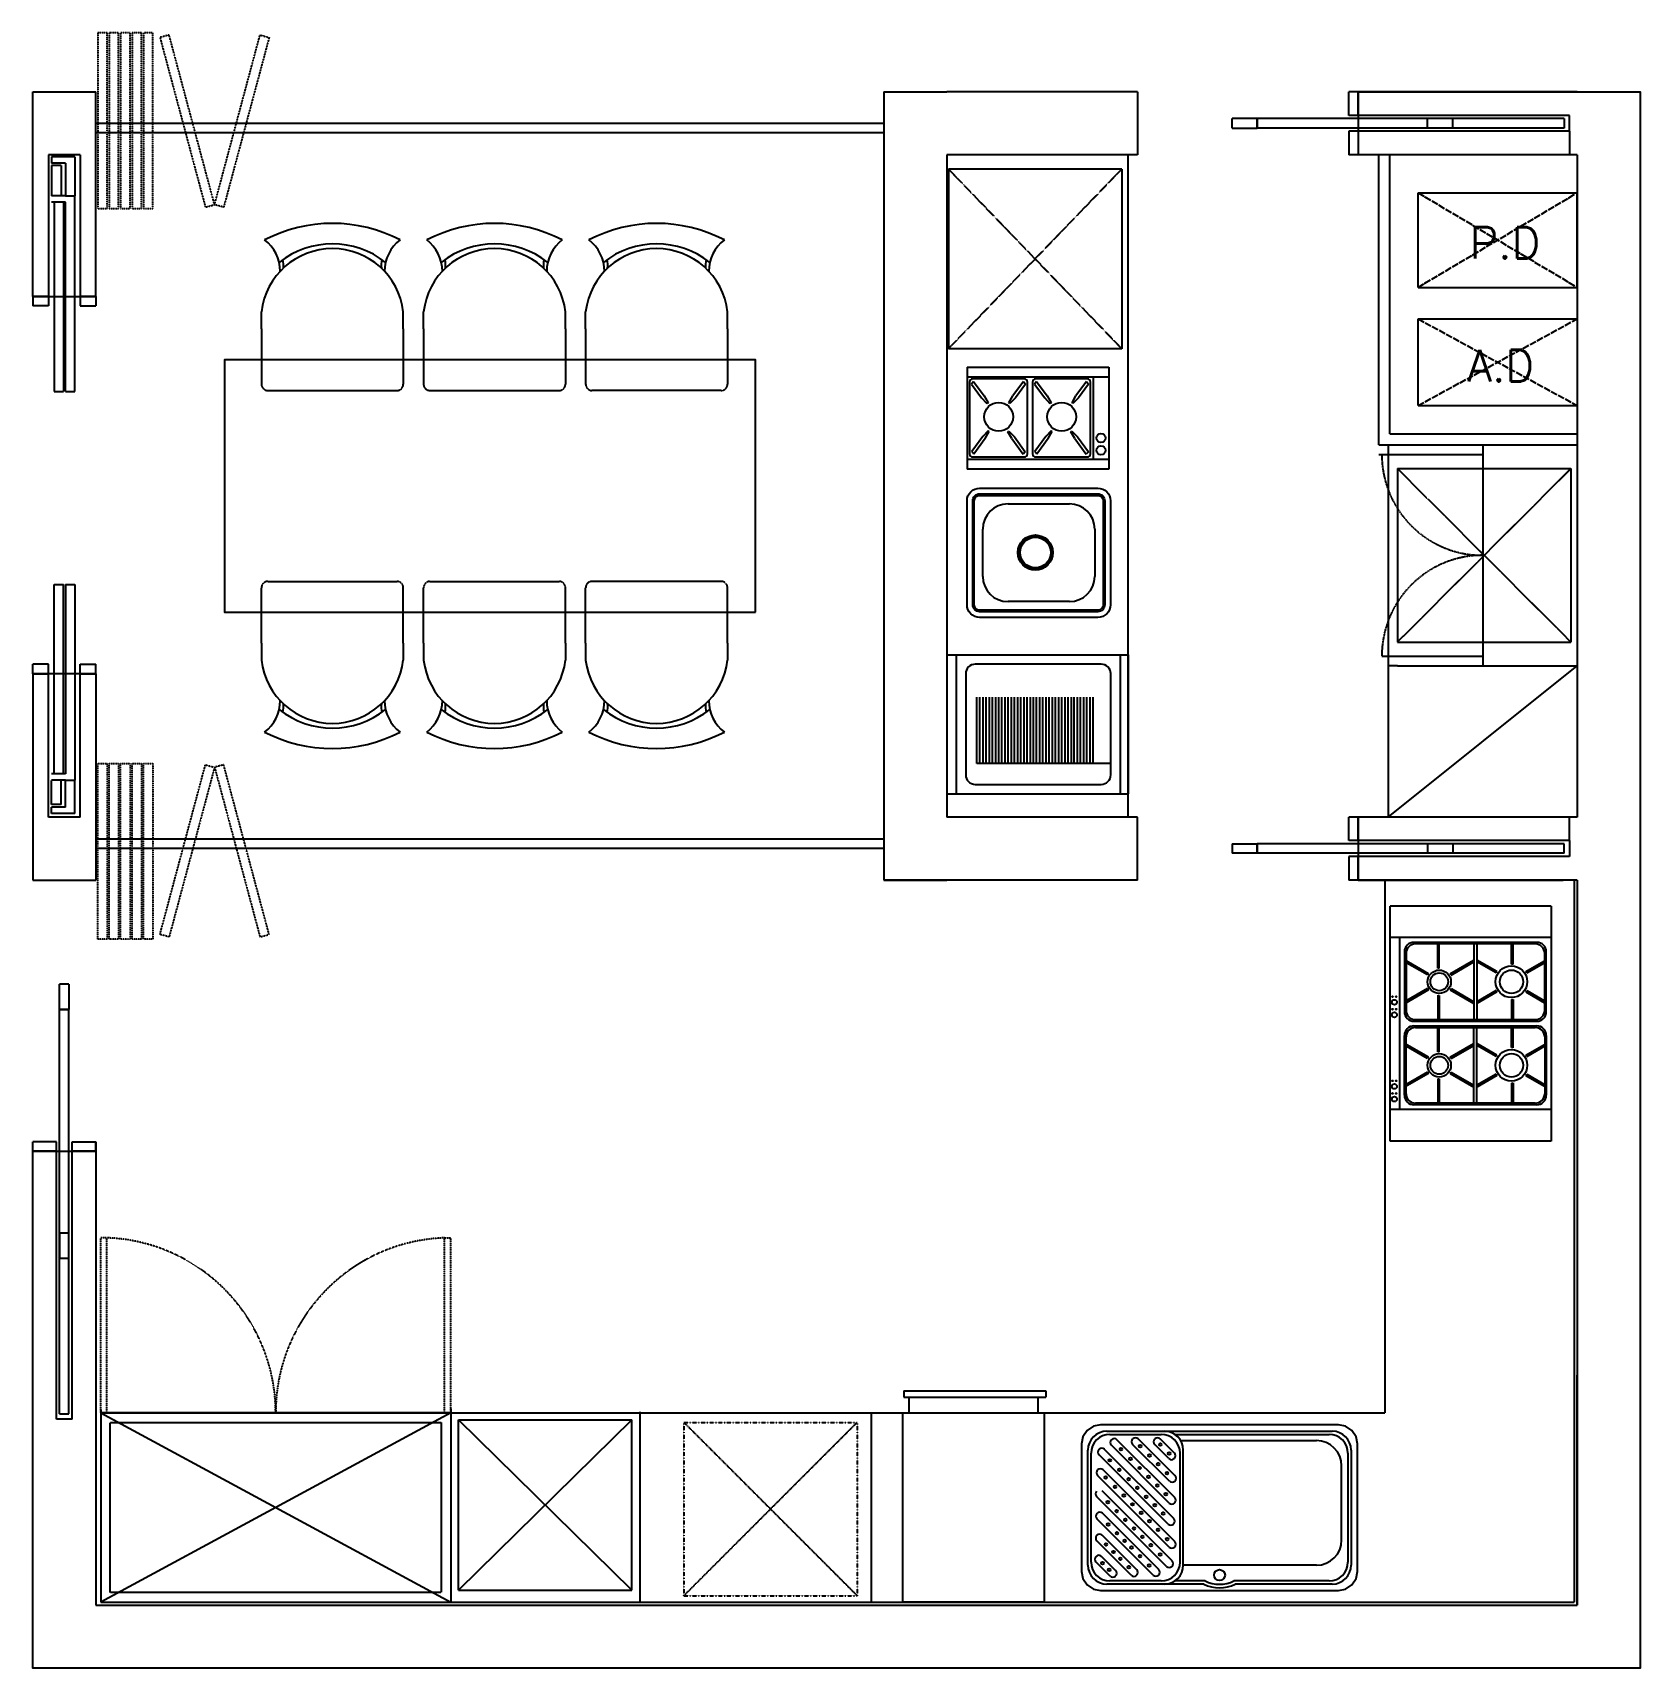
# Model space of a CAD drawing. Header units: millimetres. Extents: x 4315 to 9415, y -36842 to -31654.
import ezdxf
from ezdxf.enums import TextEntityAlignment as Align

# ---------------------------------------------------------------- set-up
doc = ezdxf.new("R2010")
doc.units = ezdxf.units.MM
for name, pattern in [('CENTER', [8.4, 7, -0.7, 0, -0.7]), ('DASHDOT', [1, 0.5, -0.25, 0, -0.25]), ('DASHED', [0.75, 0.5, -0.25]), ('HIDDEN', [2.5, 1.5, -1])]:
    doc.linetypes.add(name, pattern=pattern)
for name, color, linetype in [('CW', 2, 'Continuous'), ('DOOR', 4, 'Continuous'), ('EFIN', 5, 'Continuous'), ('F0', 4, 'Continuous'), ('FIN', 6, 'Continuous'), ('FUR', 4, 'Continuous'), ('TEXT', 6, 'Continuous'), ('wal', 3, 'Continuous')]:
    doc.layers.add(name, color=color, linetype=linetype)
doc.styles.add('HGTXT', font='romans.shx', dxfattribs={"bigfont": 'whgtxt.shx'})

msp = doc.modelspace()

# ---------------------------------------------------------------- linework, layer by layer
at = {"layer": 'CW'}
for p, q in [((4315.1, -32490.6), (4315.1, -31841.6)), ((4315.1, -31841.6), (4515.1, -31841.6)), ((4515.1, -32490.6), (4515.1, -31841.6)), ((7015.1, -31841.6), (7015.1, -34341.6)), ((7015.1, -31841.6), (7215.1, -31841.6)), ((7820.1, -31841.6), (7215.1, -31841.6)), ((7820.1, -31841.6), (7820.1, -32041.6)), ((9215.1, -31841.6), (8520.1, -31841.6)), ((7215.1, -32041.6), (7215.1, -34141.6)), ((7820.1, -32041.6), (7215.1, -32041.6)), ((9215.1, -32041.6), (8520.1, -32041.6)), ((9215.1, -32041.6), (8565.1, -32041.6)), ((9215.1, -32041.6), (9215.1, -34141.6)), ((4315.1, -33687.3), (4315.1, -34341.6)), ((4515.1, -33687.3), (4515.1, -34341.6)), ((7820.1, -34141.6), (7215.1, -34141.6)), ((7820.1, -34341.6), (7820.1, -34141.6)), ((9215.1, -34141.6), (8520.1, -34141.6)), ((4315.1, -34341.6), (4515.1, -34341.6)), ((7820.1, -34341.6), (7015.1, -34341.6)), ((7015.1, -34341.6), (7215.1, -34341.6)), ((9215.1, -34341.6), (8520.1, -34341.6)), ((8520.1, -34341.6), (9170.1, -34341.6)), ((9215.1, -34341.6), (9215.1, -36641.6)), ((9215.1, -36641.6), (9215.1, -35911.6)), ((4515.1, -36641.6), (4815.1, -36641.6)), ((4815.1, -36641.6), (9215.1, -36641.6)), ((4815.1, -36641.6), (9215.1, -36641.6)), ((9215.1, -36841.6), (4815.1, -36841.6))]:
    msp.add_line(p, q, dxfattribs=at)
for points in [[(8520.1, -31841.6), (9415.1, -31841.6), (9415.1, -36841.6), (4315.1, -36841.6), (4315.1, -35201.6)], [(8520.1, -31841.6), (8520.1, -32041.6)], [(4315.1, -32490.6), (4515.1, -32490.6)], [(4515.1, -33687.3), (4315.1, -33687.3)], [(8520.1, -34141.6), (8520.1, -34341.6)], [(4315.1, -35201.6), (4515.1, -35201.6)], [(4515.1, -35201.6), (4515.1, -36641.6)]]:
    msp.add_lwpolyline(points, dxfattribs=at)
at = {"layer": 'DOOR'}
for p, q in [((8520.1, -31841.6), (8490.1, -31841.6)), ((8490.1, -31916.6), (8490.1, -31841.6)), ((8520.1, -31841.6), (8490.1, -31841.6)), ((8520.1, -31916.6), (8490.1, -31916.6)), ((8490.1, -31966.6), (8490.1, -32041.6)), ((8520.1, -31966.6), (8490.1, -31966.6)), ((4365.1, -32041.6), (4365.1, -32490.6)), ((4465.1, -32041.6), (4365.1, -32041.6)), ((4375.1, -32047.7), (4375.1, -32067.7)), ((4449.2, -32047.7), (4375.1, -32047.7)), ((4465.1, -32041.6), (4465.1, -32490.6)), ((8520.1, -32041.6), (8490.1, -32041.6)), ((8520.1, -32041.6), (8490.1, -32041.6)), ((4419.2, -32067.7), (4375.1, -32067.7)), ((4405.1, -32075.6), (4375.1, -32075.6)), ((4419.2, -32171.5), (4375.1, -32171.5)), ((4405.1, -32171.5), (4375.1, -32171.5)), ((4419.2, -32171.5), (4375.1, -32171.5)), ((4419.2, -32191.5), (4375.1, -32191.5)), ((4365.1, -32490.6), (4365.1, -32520.6)), ((4465.1, -32490.6), (4465.1, -32520.6)), ((4365.1, -33687.3), (4365.1, -33657.3)), ((4465.1, -33687.3), (4465.1, -33657.3)), ((4365.1, -34141.6), (4365.1, -33687.3)), ((4465.1, -34141.6), (4465.1, -33687.3)), ((4419.2, -34004.4), (4375.1, -34004.4)), ((4419.2, -34024.4), (4375.1, -34024.4)), ((4405.1, -34024.4), (4375.1, -34024.4)), ((4419.2, -34024.4), (4375.1, -34024.4)), ((4405.1, -34102.3), (4375.1, -34102.3)), ((4419.2, -34110.2), (4375.1, -34110.2)), ((4375.1, -34130.2), (4375.1, -34110.2)), ((4449.2, -34130.2), (4375.1, -34130.2)), ((4465.1, -34141.6), (4365.1, -34141.6)), ((8490.1, -34216.6), (8490.1, -34141.6)), ((8520.1, -34141.6), (8490.1, -34141.6)), ((8520.1, -34141.6), (8490.1, -34141.6)), ((8520.1, -34216.6), (8490.1, -34216.6)), ((8520.1, -34266.6), (8490.1, -34266.6)), ((8490.1, -34266.6), (8490.1, -34341.6)), ((8520.1, -34341.6), (8490.1, -34341.6)), ((8520.1, -34341.6), (8490.1, -34341.6)), ((4430.1, -34671.7), (4400.1, -34671.7)), ((4400.1, -34751.7), (4400.1, -34671.7)), ((4430.1, -34671.7), (4430.1, -34751.7)), ((4430.1, -34751.7), (4400.1, -34751.7)), ((4400.1, -34751.7), (4430.1, -34751.7)), ((4400.1, -35461.6), (4400.1, -34751.7)), ((4430.1, -35461.6), (4430.1, -34751.7)), ((4390.1, -35171.6), (4315.1, -35171.6)), ((4315.1, -35201.6), (4315.1, -35171.6)), ((4390.1, -35201.6), (4390.1, -35171.6)), ((4440.1, -35171.6), (4515.1, -35171.6)), ((4440.1, -35201.6), (4440.1, -35171.6)), ((4515, -35171.6), (4515.1, -35201.6)), ((4515.1, -35201.6), (4515.1, -35171.6)), ((4390.1, -35201.6), (4315.1, -35201.6)), ((4390.1, -35201.6), (4315.1, -35201.6)), ((4390.1, -36051.6), (4390.1, -35201.6)), ((4440.1, -35201.6), (4515.1, -35201.6)), ((4515.1, -35201.6), (4440.1, -35201.6)), ((4440.1, -36051.6), (4440.1, -35201.6)), ((4430.1, -35461.6), (4400.1, -35461.6)), ((4400.1, -35461.6), (4400.1, -35541.6)), ((4430.1, -35541.6), (4430.1, -35461.6)), ((4430.1, -35541.6), (4400.1, -35541.6)), ((9215.1, -36641.6), (9215.1, -35941.6)), ((4440.1, -36051.6), (4390.1, -36051.6))]:
    msp.add_line(p, q, dxfattribs=at)
at = {"layer": 'DOOR', "linetype": 'Continuous'}
for p, q in [((8120.1, -31956.6), (8120.1, -31926.6)), ((8200.1, -31926.6), (8120.1, -31926.6)), ((8120.1, -31956.6), (8120.1, -31926.6)), ((8820.1, -31926.6), (8200.1, -31926.6)), ((8200.1, -31926.6), (8200.1, -31956.6)), ((8200.1, -31956.6), (8200.1, -31926.6)), ((8740.1, -31956.6), (8740.1, -31926.6)), ((8820.1, -31956.6), (8820.1, -31926.6)), ((8120.1, -31956.6), (8200.1, -31956.6)), ((8820.1, -31956.6), (8200.1, -31956.6)), ((4382.8, -32191.5), (4382.8, -32791.5)), ((4412.8, -32191.5), (4412.8, -32791.5)), ((4419.2, -32171.5), (4449.2, -32171.5)), ((4419.2, -32171.5), (4449.2, -32171.5)), ((4419.2, -32791.5), (4419.2, -32191.5)), ((4449.2, -32791.5), (4449.2, -32171.5)), ((4382.8, -32791.5), (4412.8, -32791.5)), ((4419.2, -32791.5), (4449.2, -32791.5)), ((4382.8, -33404.4), (4412.8, -33404.4)), ((4382.8, -34004.4), (4382.8, -33404.4)), ((4412.8, -34004.4), (4412.8, -33404.4)), ((4419.2, -33404.4), (4449.2, -33404.4)), ((4419.2, -33404.4), (4419.2, -34004.4)), ((4449.2, -33404.4), (4449.2, -34024.4)), ((4419.2, -34024.4), (4449.2, -34024.4)), ((4419.2, -34024.4), (4449.2, -34024.4)), ((8120.1, -34226.6), (8120.1, -34256.6)), ((8120.1, -34226.6), (8200.1, -34226.6)), ((8120.1, -34226.6), (8120.1, -34256.6)), ((8820.1, -34226.6), (8200.1, -34226.6)), ((8200.1, -34256.6), (8200.1, -34226.6)), ((8200.1, -34226.6), (8200.1, -34256.6)), ((8740.1, -34226.6), (8740.1, -34256.6)), ((8820.1, -34226.6), (8820.1, -34256.6)), ((8200.1, -34256.6), (8120.1, -34256.6)), ((8820.1, -34256.6), (8200.1, -34256.6))]:
    msp.add_line(p, q, dxfattribs=at)
at = {"layer": 'DOOR', "color": 6, "linetype": 'HIDDEN'}
for p, q in [((9173.1, -31926.6), (8820.1, -31926.6)), ((9173.1, -31956.6), (8820.1, -31956.6)), ((9173.1, -34226.6), (8820.1, -34226.6)), ((9173.1, -34256.6), (8820.1, -34256.6))]:
    msp.add_line(p, q, dxfattribs=at)
at = {"layer": 'DOOR', "color": 6}
for p, q in [((9173.1, -31926.6), (9173.1, -31956.6)), ((9173.1, -34256.6), (9173.1, -34226.6))]:
    msp.add_line(p, q, dxfattribs=at)
at = {"layer": 'DOOR', "linetype": 'HIDDEN'}
for p, q in [((4449.2, -32047.7), (4449.2, -32171.5)), ((4375.1, -32075.6), (4375.1, -32171.5)), ((4405.1, -32075.6), (4405.1, -32171.5)), ((4419.2, -32067.7), (4419.2, -32171.5)), ((4375.1, -34102.3), (4375.1, -34024.4)), ((4405.1, -34102.3), (4405.1, -34024.4)), ((4419.2, -34110.2), (4419.2, -34024.4)), ((4449.2, -34130.2), (4449.2, -34024.4))]:
    msp.add_line(p, q, dxfattribs=at)
at = {"layer": 'DOOR', "color": 3}
for p, q in [((4315.1, -32490.6), (4315.1, -32520.6)), ((4315.1, -32490.6), (4315.1, -32490.6)), ((4365.1, -32490.6), (4315.1, -32490.6)), ((4365.1, -32520.6), (4315.1, -32520.6)), ((4465.1, -32490.6), (4515.1, -32490.6)), ((4465.1, -32520.6), (4515.1, -32520.6)), ((4515.1, -32490.6), (4515.1, -32520.6)), ((4515.1, -32490.6), (4515.1, -32490.6)), ((4365.1, -33657.3), (4315.1, -33657.3)), ((4315.1, -33687.3), (4315.1, -33657.3)), ((4465.1, -33657.3), (4515.1, -33657.3)), ((4515.1, -33687.3), (4515.1, -33657.3)), ((4365.1, -33687.3), (4315.1, -33687.3)), ((4315.1, -33687.3), (4315.1, -33687.3)), ((4465.1, -33687.3), (4515.1, -33687.3)), ((4515.1, -33687.3), (4515.1, -33687.3))]:
    msp.add_line(p, q, dxfattribs=at)
at = {"layer": 'EFIN', "color": 1, "linetype": 'CENTER', "ltscale": 3}
for p, q in [((8710.1, -32161.6), (9215.1, -32461.6)), ((8710.1, -32461.6), (9215.1, -32161.6)), ((8710.1, -32561.6), (9215.1, -32836.6)), ((8710.1, -32836.6), (9215.1, -32561.6))]:
    msp.add_line(p, q, dxfattribs=at)
at = {"layer": 'F0'}
for p, q in [((8520.1, -31841.6), (8520.1, -31916.6)), ((8520.1, -31916.6), (8520.1, -31841.6)), ((8520.1, -31841.6), (8520.1, -31916.6)), ((9190.1, -31916.6), (8520.1, -31916.6)), ((9190.1, -31966.6), (9190.1, -31916.6)), ((9190.1, -31966.6), (8520.1, -31966.6)), ((8520.1, -31966.6), (8520.1, -32041.6)), ((8520.1, -31966.6), (8520.1, -32041.6)), ((8520.1, -31966.6), (8520.1, -32041.6)), ((9190.1, -31966.6), (9190.1, -32041.6)), ((9215.1, -32461.6), (9215.1, -32161.6)), ((4365.1, -32490.6), (4315.1, -32490.6)), ((4315.1, -32490.6), (4365.1, -32490.6)), ((4315.1, -32490.6), (4365.1, -32490.6)), ((4515.1, -32490.6), (4465.1, -32490.6)), ((4465.1, -32490.6), (4515.1, -32490.6)), ((4465.1, -32490.6), (4515.1, -32490.6)), ((8710.1, -32836.6), (8710.1, -32561.6)), ((8615.1, -32961.6), (9215.1, -32961.6)), ((9215.1, -32961.6), (9215.1, -33661.6)), ((8645.1, -33661.6), (9215.1, -33661.6)), ((4315.1, -33687.3), (4365.1, -33687.3)), ((4315.1, -33687.3), (4365.1, -33687.3)), ((4465.1, -33687.3), (4515.1, -33687.3)), ((4465.1, -33687.3), (4515.1, -33687.3)), ((8520.1, -34216.6), (8520.1, -34141.6)), ((8520.1, -34216.6), (8520.1, -34141.6)), ((8520.1, -34216.6), (8520.1, -34141.6)), ((9190.1, -34216.6), (9190.1, -34141.6)), ((9190.1, -34216.6), (8520.1, -34216.6)), ((9190.1, -34216.6), (9190.1, -34266.6)), ((9190.1, -34266.6), (8520.1, -34266.6)), ((8520.1, -34341.6), (8520.1, -34266.6)), ((8520.1, -34266.6), (8520.1, -34341.6)), ((8520.1, -34341.6), (8520.1, -34266.6))]:
    msp.add_line(p, q, dxfattribs=at)
at = {"layer": 'FIN'}
msp.add_lwpolyline([(8615.1, -33661.6), (8615.1, -34141.6), (9215.1, -33661.6)], dxfattribs=at)
at = {"layer": 'FUR', "linetype": 'HIDDEN'}
for p, q in [((7015.1, -31941.6), (4515.1, -31941.6)), ((7015.1, -31971.6), (4515.1, -31971.6)), ((8585.1, -32991.5), (8915.1, -32991.5)), ((8915.1, -32961.6), (8915.1, -33661.6)), ((8595.1, -33631.6), (8915.1, -33631.6)), ((7015.1, -34211.6), (4515.1, -34211.6)), ((7015.1, -34241.6), (4515.1, -34241.6)), ((4400.1, -36034.6), (4400.1, -35201.6)), ((4430.1, -36034.6), (4430.1, -35201.6)), ((5641.2, -36031.6), (5641.2, -36631.6))]:
    msp.add_line(p, q, dxfattribs=at)
at = {"layer": 'FUR'}
for p, q in [((7790.1, -34141.6), (7790.1, -32041.6)), ((8585.1, -32961.6), (8585.1, -32041.6)), ((7015.1, -32426.1), (7015.1, -33226.1)), ((5040.8, -32593.3), (5040.8, -32538.8)), ((5490.8, -32593.3), (5490.8, -32538.8)), ((5555.1, -32593.3), (5555.1, -32538.8)), ((6005.1, -32593.3), (6005.1, -32538.8)), ((6069.3, -32593.3), (6069.3, -32538.8)), ((6519.3, -32593.3), (6519.3, -32538.8)), ((5040.8, -32593.3), (5040.8, -32691.6)), ((5490.8, -32593.3), (5490.8, -32691.6)), ((5555.1, -32593.3), (5555.1, -32691.6)), ((6005.1, -32593.3), (6005.1, -32691.6)), ((6069.3, -32593.3), (6069.3, -32691.6)), ((6519.3, -32593.3), (6519.3, -32691.6)), ((7279.2, -32715.3), (7279.2, -33038.1)), ((7279.2, -32715.3), (7729.2, -32715.3)), ((7729.2, -32715.3), (7729.2, -33038.1)), ((7279.2, -32745.3), (7729.2, -32745.3)), ((7299.4, -32759.8), (7293.3, -32768.4)), ((7293.3, -32768.4), (7325.6, -32812.2)), ((7299.4, -32759.8), (7333.5, -32806)), ((7458.1, -32760.3), (7424.7, -32805.5)), ((7464.2, -32768.8), (7432.6, -32811.6)), ((7458.1, -32760.3), (7464.2, -32768.8)), ((7499.4, -32759.8), (7493.3, -32768.4)), ((7493.3, -32768.4), (7525.6, -32812.2)), ((7499.4, -32759.8), (7533.5, -32806)), ((7658.1, -32760.3), (7624.7, -32805.5)), ((7664.2, -32768.8), (7632.6, -32811.6)), ((7658.1, -32760.3), (7664.2, -32768.8)), ((7679.2, -32745.3), (7679.2, -33008.1)), ((7343, -32830.7), (7325.6, -32812.2)), ((7333.5, -32806), (7345.9, -32827.9)), ((7345.9, -32827.9), (7343, -32830.7)), ((7412.3, -32827.4), (7424.7, -32805.5)), ((7415.3, -32830), (7412.3, -32827.4)), ((7432.6, -32811.6), (7415.3, -32830)), ((7543, -32830.7), (7525.6, -32812.2)), ((7533.5, -32806), (7545.9, -32827.9)), ((7545.9, -32827.9), (7543, -32830.7)), ((7612.3, -32827.4), (7624.7, -32805.5)), ((7615.3, -32830), (7612.3, -32827.4)), ((7632.6, -32811.6), (7615.3, -32830)), ((7328.9, -32935.2), (7294.2, -32982.4)), ((7337.1, -32941), (7300.6, -32990.5)), ((7346.2, -32916.9), (7328.9, -32935.2)), ((7337.1, -32941), (7349.6, -32919)), ((7349.6, -32919), (7346.2, -32916.9)), ((7408.5, -32919.5), (7412, -32917.5)), ((7421, -32941.5), (7408.5, -32919.5)), ((7412, -32917.5), (7429.3, -32935.9)), ((7429.3, -32935.9), (7464.1, -32983.1)), ((7528.9, -32935.2), (7494.2, -32982.4)), ((7537.1, -32941), (7500.6, -32990.5)), ((7546.2, -32916.9), (7528.9, -32935.2)), ((7537.1, -32941), (7549.6, -32919)), ((7549.6, -32919), (7546.2, -32916.9)), ((7608.5, -32919.5), (7612, -32917.5)), ((7621, -32941.5), (7608.5, -32919.5)), ((7612, -32917.5), (7629.3, -32935.9)), ((7629.3, -32935.9), (7664.1, -32983.1)), ((7300.6, -32990.5), (7294.2, -32982.4)), ((7421, -32941.5), (7457.5, -32991)), ((7464.1, -32983.1), (7457.5, -32991)), ((7500.6, -32990.5), (7494.2, -32982.4)), ((7621, -32941.5), (7657.5, -32991)), ((7664.1, -32983.1), (7657.5, -32991)), ((8585.1, -32961.6), (9215.1, -32961.6)), ((8615.1, -32961.6), (8615.1, -33661.6)), ((7729.2, -33008.1), (7279.2, -33008.1)), ((7729.2, -33038.1), (7279.2, -33038.1)), ((7409.2, -33148.5), (7604.2, -33148.5)), ((7329.2, -33378.5), (7329.2, -33228.5)), ((7684.2, -33228.5), (7684.2, -33378.5)), ((7604.2, -33458.5), (7409.2, -33458.5)), ((5040.8, -33589.9), (5040.8, -33491.6)), ((5490.8, -33589.9), (5490.8, -33491.6)), ((5555.1, -33589.9), (5555.1, -33491.6)), ((6005.1, -33589.9), (6005.1, -33491.6)), ((6069.3, -33589.9), (6069.3, -33491.6)), ((6519.3, -33589.9), (6519.3, -33491.6)), ((5040.8, -33589.9), (5040.8, -33644.4)), ((5490.8, -33589.9), (5490.8, -33644.4)), ((5555.1, -33589.9), (5555.1, -33644.4)), ((6005.1, -33589.9), (6005.1, -33644.4)), ((6069.3, -33589.9), (6069.3, -33644.4)), ((6519.3, -33589.9), (6519.3, -33644.4)), ((7215.1, -33626.9), (7790.1, -33626.9)), ((7245.1, -33626.9), (7245.1, -34068)), ((7765.1, -33626.9), (7765.1, -34068)), ((7790.1, -33626.9), (7790.1, -34068)), ((8645.1, -33661.6), (8615.1, -33661.6)), ((7310.1, -33971.8), (7310.1, -33761.5)), ((7320.1, -33971.8), (7320.1, -33761.5)), ((7330.1, -33971.8), (7330.1, -33761.5)), ((7340.1, -33971.8), (7340.1, -33761.5)), ((7350.1, -33971.8), (7350.1, -33761.5)), ((7360.1, -33971.8), (7360.1, -33761.5)), ((7370.1, -33971.8), (7370.1, -33761.5)), ((7380.1, -33971.8), (7380.1, -33761.5)), ((7390.1, -33971.8), (7390.1, -33761.5)), ((7400.1, -33971.8), (7400.1, -33761.5)), ((7410.1, -33971.8), (7410.1, -33761.5)), ((7420.1, -33971.8), (7420.1, -33761.5)), ((7430.1, -33971.8), (7430.1, -33761.5)), ((7440.1, -33971.8), (7440.1, -33761.5)), ((7450.1, -33971.8), (7450.1, -33761.5)), ((7460.1, -33971.8), (7460.1, -33761.5)), ((7470.1, -33971.8), (7470.1, -33761.5)), ((7480.1, -33971.8), (7480.1, -33761.5)), ((7490.1, -33971.8), (7490.1, -33761.5)), ((7500.1, -33971.8), (7500.1, -33761.5)), ((7510.1, -33971.8), (7510.1, -33761.5)), ((7520.1, -33971.8), (7520.1, -33761.5)), ((7530.1, -33971.8), (7530.1, -33761.5)), ((7540.1, -33971.8), (7540.1, -33761.5)), ((7550.1, -33971.8), (7550.1, -33761.5)), ((7560.1, -33971.8), (7560.1, -33761.5)), ((7570.1, -33971.8), (7570.1, -33761.5)), ((7580.1, -33971.8), (7580.1, -33761.5)), ((7590.1, -33971.8), (7590.1, -33761.5)), ((7600.1, -33971.8), (7600.1, -33761.5)), ((7610.1, -33971.8), (7610.1, -33761.5)), ((7619.6, -33971.8), (7619.6, -33761.5)), ((7629.6, -33971.8), (7629.6, -33761.5)), ((7639.6, -33971.8), (7639.6, -33761.5)), ((7649.6, -33971.8), (7649.6, -33761.5)), ((7659.6, -33971.8), (7659.6, -33761.5)), ((7669.6, -33971.8), (7669.6, -33761.5)), ((7679.6, -33971.8), (7679.6, -33761.5)), ((7735.1, -33971.8), (7310.1, -33971.8)), ((7215.1, -34068), (7790.1, -34068)), ((8605.1, -34341.6), (8605.1, -36031.6)), ((9205.1, -34341.6), (9205.1, -36631.6)), ((4440.1, -36051.6), (4440.1, -35201.6)), ((4400.1, -36034.6), (4430.1, -36034.6)), ((4530.7, -36021.6), (4530.7, -36631.6)), ((4530.7, -36021.6), (4530.7, -36631.6)), ((5641.1, -36031.6), (4530.7, -36631.6)), ((4530.7, -36031.6), (5641.2, -36631.6)), ((4530.7, -36031.6), (5085.9, -36031.6)), ((5085.9, -36031.6), (4530.7, -36031.6)), ((5086, -36031.6), (4530.7, -36031.6)), ((4530.7, -36031.6), (4530.7, -36631.6)), ((5641.1, -36031.6), (5085.9, -36031.6)), ((5085.9, -36031.6), (5641.1, -36031.6)), ((5641.2, -36031.6), (5086, -36031.6)), ((5641.1, -36031.6), (5641.2, -36631.5)), ((5641.1, -36031.6), (5641.2, -36631.6)), ((5641.1, -36031.6), (5641.2, -36631.6)), ((5641.1, -36031.6), (5641.2, -36631.6)), ((5641.1, -36031.6), (5641.2, -36631.6)), ((5641.1, -36031.6), (5641.2, -36631.6)), ((5641.1, -36031.6), (5641.2, -36631.6)), ((5641.1, -36031.6), (5641.2, -36631.6)), ((5641.1, -36031.6), (5641.2, -36631.6)), ((5641.1, -36031.6), (5641.2, -36631.6)), ((5641.1, -36031.6), (5641.2, -36631.6)), ((5641.1, -36031.6), (5641.2, -36631.6)), ((5641.2, -36018.5), (5641.2, -36628.5)), ((5641.2, -36031.6), (6241.2, -36031.6)), ((6216.2, -36593.6), (5666.2, -36053.6)), ((6216.2, -36053.6), (5666.2, -36593.6)), ((6241.2, -36028.6), (6241.2, -36628.6)), ((6975.8, -36631.6), (6975.8, -36031.6)), ((8516.3, -36112.2), (8516.3, -36112.2)), ((8467.7, -36434.6), (8467.7, -36199.6)), ((7730.4, -36267), (7730.4, -36267)), ((4530.7, -36631.6), (9205.1, -36631.6))]:
    msp.add_line(p, q, dxfattribs=at)
at = {"layer": 'FUR', "linetype": 'DASHED'}
for p, q in [((7770.1, -32086.4), (7220.1, -32086.4)), ((7770.1, -32086.4), (7220.1, -32656.4)), ((7220.1, -32086.4), (7770.1, -32656.4)), ((7220.1, -32086.5), (7220.1, -32656.5)), ((7770.1, -32086.5), (7770.1, -32656.5)), ((7770.1, -32656.4), (7220.1, -32656.4)), ((5040.8, -32691.6), (5040.8, -32768.8)), ((5490.8, -32691.6), (5490.8, -32768.8)), ((5555.1, -32691.6), (5555.1, -32768.8)), ((6005.1, -32691.6), (6005.1, -32768.8)), ((6069.3, -32691.6), (6069.3, -32768.8)), ((6519.3, -32691.6), (6519.3, -32768.8)), ((5060.8, -32788.8), (5470.8, -32788.8)), ((5575.1, -32788.8), (5985.1, -32788.8)), ((6499.3, -32788.8), (6089.3, -32788.8)), ((8645.1, -33036.6), (9195.1, -33586.6)), ((9195.1, -33036.6), (8645.1, -33586.6)), ((8645.1, -33036.6), (8645.1, -33586.6)), ((8645.1, -33036.6), (9195.1, -33036.6)), ((9195.1, -33036.6), (9195.1, -33586.6)), ((5060.8, -33394.4), (5470.8, -33394.4)), ((5575.1, -33394.4), (5985.1, -33394.4)), ((6499.3, -33394.4), (6089.3, -33394.4)), ((5040.8, -33491.6), (5040.8, -33414.4)), ((5490.8, -33491.6), (5490.8, -33414.4)), ((5555.1, -33491.6), (5555.1, -33414.4)), ((6005.1, -33491.6), (6005.1, -33414.4)), ((6069.3, -33491.6), (6069.3, -33414.4)), ((6519.3, -33491.6), (6519.3, -33414.4)), ((8645.1, -33586.6), (9195.1, -33586.6)), ((5666.2, -36053.6), (6216.2, -36053.6)), ((5666.2, -36593.6), (5666.2, -36053.6)), ((6216.2, -36593.6), (6216.2, -36053.6)), ((7074.1, -36031.6), (7074.1, -36631.6)), ((7524.1, -36031.6), (7524.1, -36631.6)), ((5666.2, -36593.6), (6216.2, -36593.6)), ((7524.1, -36631.6), (7074.1, -36631.6))]:
    msp.add_line(p, q, dxfattribs=at)
at = {"layer": 'FUR', "color": 5, "linetype": 'Continuous'}
for p, q in [((8621.9, -35169.2), (8621.9, -34424.2)), ((9131.9, -34424.2), (8621.9, -34424.2)), ((9131.9, -34424.2), (9131.9, -35169.2)), ((9131.9, -34524.2), (8621.9, -34524.2)), ((8651.9, -35069.2), (8651.9, -34524.2)), ((9086.9, -34539.2), (8696.9, -34539.2)), ((9081.9, -34544.2), (8701.9, -34544.2)), ((8772.4, -34621.4), (8772.4, -34539.2)), ((8777.4, -34621.1), (8777.4, -34539.2)), ((8886.9, -34544.2), (8886.9, -34784.2)), ((8896.9, -34544.2), (8896.9, -34784.2)), ((9006.4, -34608.1), (9006.4, -34539.2)), ((9011.4, -34608.3), (9011.4, -34539.2)), ((8666.9, -34569.2), (8666.9, -34759.2)), ((8742.8, -34638.5), (8666.9, -34594.6)), ((8740.1, -34642.6), (8666.9, -34600.4)), ((8671.9, -34574.2), (8671.9, -34754.2)), ((8811.9, -34638.5), (8886.9, -34595.2)), ((8814.7, -34642.7), (8886.9, -34601)), ((8960.5, -34631.9), (8896.9, -34595.2)), ((8957.8, -34636.1), (8896.9, -34601)), ((9052.3, -34631.9), (9116.9, -34594.6)), ((9055, -34636.1), (9116.9, -34600.4)), ((9111.9, -34754.2), (9111.9, -34574.2)), ((9116.9, -34759.2), (9116.9, -34569.2)), ((8740.1, -34685.7), (8666.9, -34728)), ((8742.8, -34689.9), (8666.9, -34733.8)), ((8811.9, -34689.9), (8886.9, -34733.2)), ((8814.7, -34685.7), (8886.9, -34727.4)), ((8957.8, -34692.3), (8896.9, -34727.4)), ((8960.5, -34696.5), (8896.9, -34733.2)), ((9052.3, -34696.5), (9116.9, -34733.8)), ((9055, -34692.3), (9116.9, -34728)), ((8772.4, -34707), (8772.4, -34789.2)), ((8777.4, -34707.3), (8777.4, -34789.2)), ((9006.4, -34720.3), (9006.4, -34789.2)), ((9011.4, -34720.1), (9011.4, -34789.2)), ((8696.9, -34789.2), (9086.9, -34789.2)), ((8696.9, -34804.2), (9086.9, -34804.2)), ((8701.9, -34784.2), (9081.9, -34784.2)), ((8772.4, -34886.4), (8772.4, -34804.2)), ((8777.4, -34886.1), (8777.4, -34804.2)), ((9006.4, -34873.1), (9006.4, -34804.2)), ((9011.4, -34873.3), (9011.4, -34804.2)), ((8666.9, -35024.2), (8666.9, -34834.2)), ((8742.8, -34903.5), (8666.9, -34859.6)), ((8671.9, -35019.2), (8671.9, -34839.2)), ((8701.9, -34809.2), (9081.9, -34809.2)), ((8811.9, -34903.5), (8886.9, -34860.2)), ((8886.9, -35049.2), (8886.9, -34809.2)), ((8896.9, -35049.2), (8896.9, -34809.2)), ((8960.5, -34896.9), (8896.9, -34860.2)), ((9052.3, -34896.9), (9116.9, -34859.6)), ((9111.9, -34839.2), (9111.9, -35019.2)), ((9116.9, -34834.2), (9116.9, -35024.2)), ((8740.1, -34907.6), (8666.9, -34865.4)), ((8814.7, -34907.7), (8886.9, -34866)), ((8957.8, -34901.1), (8896.9, -34866)), ((9055, -34901.1), (9116.9, -34865.4)), ((8740.1, -34950.7), (8666.9, -34993)), ((8742.8, -34954.9), (8666.9, -34998.8)), ((8811.9, -34954.9), (8886.9, -34998.2)), ((8814.7, -34950.7), (8886.9, -34992.4)), ((8957.8, -34957.3), (8896.9, -34992.4)), ((8960.5, -34961.5), (8896.9, -34998.2)), ((9052.3, -34961.5), (9116.9, -34998.8)), ((9055, -34957.3), (9116.9, -34993)), ((8772.4, -34972), (8772.4, -35054.2)), ((8777.4, -34972.3), (8777.4, -35054.2)), ((9006.4, -34985.3), (9006.4, -35054.2)), ((9011.4, -34985.1), (9011.4, -35054.2)), ((9086.9, -35054.2), (8696.9, -35054.2)), ((9081.9, -35049.2), (8701.9, -35049.2)), ((9131.9, -35069.2), (8621.9, -35069.2)), ((9131.9, -35169.2), (8621.9, -35169.2))]:
    msp.add_line(p, q, dxfattribs=at)
at = {"layer": 'FUR', "linetype": 'HIDDEN', "ltscale": 0.5}
for p, q in [((4530.7, -36031.6), (4530.7, -35476.4)), ((4550.7, -36031.6), (4550.7, -35476.7)), ((5621.1, -36031.6), (5621.1, -35476.7)), ((5641.1, -36031.6), (5641.1, -35476.4))]:
    msp.add_line(p, q, dxfattribs=at)
at = {"layer": 'FUR', "linetype": 'Continuous'}
for p, q in [((7079.1, -35961.6), (7529.1, -35961.6)), ((7079.1, -35961.6), (7079.1, -35981.6)), ((7079.1, -35981.6), (7529.1, -35981.6)), ((7094.1, -35981.6), (7094.1, -36031.6)), ((7504.1, -35981.6), (7504.1, -36031.6)), ((7529.1, -35961.6), (7529.1, -35981.6)), ((7529.1, -35961.6), (7529.1, -35981.6)), ((7722.7, -36089.6), (8437.7, -36089.6)), ((7732.7, -36099.6), (7895.1, -36099.6)), ((7938.3, -36099.6), (8427.7, -36099.6)), ((7662.7, -36514.6), (7662.7, -36149.6)), ((7697.9, -36147.7), (7698.4, -36147.2)), ((7934.8, -36366.6), (7715.4, -36147.2)), ((7737.3, -36117.1), (7737.8, -36116.6)), ((7920.7, -36317.5), (7737.3, -36134.1)), ((7938.2, -36300.1), (7754.8, -36116.6)), ((7804.5, -36114.5), (7805, -36114)), ((7921.2, -36248.1), (7804.5, -36131.5)), ((7938.7, -36230.6), (7822, -36114)), ((7874.7, -36114.8), (7875.2, -36114.3)), ((7919.4, -36176.5), (7874.7, -36131.8)), ((7936.9, -36159), (7892.2, -36114.3)), ((7957.1, -36119.6), (8387.7, -36119.6)), ((7965.1, -36514.6), (7965.1, -36149.6)), ((8497.7, -36149.6), (8497.7, -36514.6)), ((7672.7, -36504.6), (7672.7, -36159.6)), ((7917.4, -36384), (7697.9, -36164.6)), ((7936.4, -36176.5), (7936.9, -36176)), ((7955.1, -36504.6), (7955.1, -36159.6)), ((8487.7, -36159.6), (8487.7, -36504.6)), ((7920.6, -36457.1), (7693.1, -36229.7)), ((7938.1, -36439.7), (7710.6, -36212.2)), ((7938.2, -36248.1), (7938.7, -36247.6)), ((7912.1, -36518.5), (7690.2, -36296.6)), ((7929.5, -36501), (7707.6, -36279.1)), ((7691.2, -36350.6), (7691.7, -36350.1)), ((7887.2, -36528.6), (7708.7, -36350.1)), ((7937.7, -36317.5), (7938.2, -36317)), ((7869.8, -36546.1), (7691.2, -36367.5)), ((7934.3, -36384), (7934.8, -36383.5)), ((7690.8, -36420), (7691.3, -36419.5)), ((7800.3, -36546.5), (7690.8, -36437)), ((7817.8, -36529), (7708.3, -36419.5)), ((7937.6, -36457.1), (7938.1, -36456.7)), ((7688.2, -36487.3), (7688.7, -36486.8)), ((7733.1, -36549.1), (7688.2, -36504.2)), ((7750.5, -36531.7), (7705.6, -36486.8)), ((7929, -36518.5), (7929.5, -36518)), ((8387.7, -36514.6), (7965.1, -36514.6)), ((7895.1, -36564.6), (7732.7, -36564.6)), ((7750, -36549.1), (7750.5, -36548.6)), ((7817.3, -36546.5), (7817.8, -36546)), ((7886.7, -36546.1), (7887.2, -36545.6)), ((8034.7, -36564.6), (7938.3, -36564.6)), ((8427.7, -36564.6), (8125.7, -36564.6)), ((8030.2, -36574.6), (7722.7, -36574.6)), ((8437.7, -36574.6), (8130.2, -36574.6))]:
    msp.add_line(p, q, dxfattribs=at)
at = {"layer": 'FUR', "linetype": 'DASHDOT'}
for p, q in [((6380.8, -36061.6), (6930.8, -36061.6)), ((6930.8, -36611.6), (6380.8, -36061.6)), ((6380.8, -36611.6), (6930.8, -36061.6)), ((6380.8, -36061.6), (6380.8, -36611.6)), ((6930.8, -36061.6), (6930.8, -36611.6)), ((6380.8, -36611.6), (6930.8, -36611.6))]:
    msp.add_line(p, q, dxfattribs=at)
at = {"layer": 'FUR', "linetype": 'HIDDEN', "ltscale": 0.5}
for points in [[(4551.3, -31654.3), (4521.3, -31654.3), (4521.3, -32211.5), (4551.3, -32211.5)], [(4587.6, -31654.2), (4557.6, -31654.2), (4557.6, -32211.3), (4587.6, -32211.3)], [(4624, -31654), (4594, -31654), (4594, -32211.1), (4624, -32211.1)], [(4660.3, -31654.3), (4630.3, -31654.3), (4630.3, -32211.5), (4660.3, -32211.5)], [(4696.6, -31654.2), (4666.6, -31654.2), (4666.6, -32211.3), (4696.6, -32211.3)], [(4747.8, -31661.3), (4718.8, -31669.1), (4863, -32207.3), (4892, -32199.5)], [(5036.2, -31661.3), (5065.1, -31669.1), (4920.9, -32207.3), (4892, -32199.5)], [(4551.3, -34528.9), (4521.3, -34528.9), (4521.3, -33971.8), (4551.3, -33971.8)], [(4587.6, -34529.1), (4557.6, -34529.1), (4557.6, -33971.9), (4587.6, -33971.9)], [(4624, -34529.2), (4594, -34529.2), (4594, -33972.1), (4624, -33972.1)], [(4660.3, -34528.9), (4630.3, -34528.9), (4630.3, -33971.8), (4660.3, -33971.8)], [(4696.6, -34529.1), (4666.6, -34529.1), (4666.6, -33971.9), (4696.6, -33971.9)], [(4747.8, -34521.9), (4718.8, -34514.1), (4863, -33976), (4892, -33983.7)], [(5036.2, -34521.9), (5065.1, -34514.1), (4920.9, -33976), (4892, -33983.7)]]:
    msp.add_lwpolyline(points, close=True, dxfattribs=at)
at = {"layer": 'FUR'}
msp.add_lwpolyline([(6608.5, -33491.6), (6608.5, -32691.6), (4923, -32691.6), (4923, -33491.6)], close=True, dxfattribs=at)
for points in [[(7460.9, -32752.3), (7296.9, -32752.3, 0.414214), (7286.9, -32762.3), (7286.9, -32989.6, 0.414214), (7296.9, -32999.6), (7460.9, -32999.6, 0.414214), (7470.9, -32989.6), (7470.9, -32762.3, 0.414214)], [(7460.9, -32752.3), (7296.9, -32752.3, 0.414214), (7286.9, -32762.3), (7286.9, -32989.6, 0.414214), (7296.9, -32999.6), (7460.9, -32999.6, 0.414214), (7470.9, -32989.6), (7470.9, -32762.3, 0.414214)], [(7660.9, -32752.3), (7496.9, -32752.3, 0.414214), (7486.9, -32762.3), (7486.9, -32989.6, 0.414214), (7496.9, -32999.6), (7660.9, -32999.6, 0.414214), (7670.9, -32989.6), (7670.9, -32762.3, 0.414214)], [(7734.2, -33468.5, -0.414214), (7694.2, -33508.5), (7319.2, -33508.5, -0.414214), (7279.2, -33468.5), (7279.2, -33138.5, -0.414214), (7319.2, -33098.5), (7694.2, -33098.5, -0.414214), (7734.2, -33138.5)], [(7716.2, -33468.5, -0.414214), (7694.2, -33490.5), (7319.2, -33490.5, -0.414214), (7297.2, -33468.5), (7297.2, -33138.5, -0.414214), (7319.2, -33116.5), (7694.2, -33116.5, -0.414214), (7716.2, -33138.5)], [(7711.2, -33468.5, -0.414214), (7694.2, -33485.5), (7319.2, -33485.5, -0.414214), (7302.2, -33468.5), (7302.2, -33138.5, -0.414214), (7319.2, -33121.5), (7694.2, -33121.5, -0.414214), (7711.2, -33138.5)], [(7305.1, -33656.9, 0.414214), (7275.1, -33686.9), (7275.1, -34008, 0.414214), (7305.1, -34038), (7705.1, -34038, 0.414214), (7735.1, -34008), (7735.1, -33686.9, 0.414214), (7705.1, -33656.9)]]:
    msp.add_lwpolyline(points, format="xyb", close=True, dxfattribs=at)
at = {"layer": 'FUR', "linetype": 'HIDDEN', "ltscale": 0.5}
for points in [[(4550.7, -35476.4), (4530.7, -35476.4)], [(5621.1, -35476.4), (5641.1, -35476.4)]]:
    msp.add_lwpolyline(points, dxfattribs=at)
at = {"layer": 'FUR'}
msp.add_lwpolyline([(5641.2, -36031.6), (8605.1, -36031.6)], dxfattribs=at)
at = {"layer": 'FUR', "linetype": 'DASHED'}
msp.add_lwpolyline([(5611.1, -36601.7), (4560.7, -36601.6), (4560.7, -36061.6), (5611.1, -36061.7)], close=True, dxfattribs=at)
at = {"layer": 'FUR'}
for centre, radius in [((7379.5, -32872.3), 45.7), ((7579.5, -32872.3), 45.7), ((7704.2, -32939.4), 14.5), ((7704.2, -32978.8), 14.5), ((7496, -33302.7), 55.6), ((7496, -33302.7), 50.6), ((7496, -33302.7), 48.6)]:
    msp.add_circle(centre, radius, dxfattribs=at)
at = {"layer": 'FUR', "color": 5, "linetype": 'Continuous'}
for centre, radius in [((8777.4, -34664.2), 37.1), ((8777.4, -34664.2), 28.2), ((9006.4, -34664.2), 50.2), ((9006.4, -34664.2), 37.1), ((8635.1, -34729.2), 8), ((8629.2, -34711.4), 1.48), ((8629.2, -34751.2), 1.48), ((8641.1, -34711.4), 1.48), ((8641.1, -34751.2), 1.48), ((8635.1, -34769), 8), ((8777.4, -34929.2), 37.1), ((8777.4, -34929.2), 28.2), ((9006.4, -34929.2), 50.2), ((9006.4, -34929.2), 37.1), ((8635.1, -34996.2), 8), ((8629.2, -34978.4), 1.48), ((8641.1, -34978.4), 1.48), ((8635.1, -35036.1), 8), ((8629.2, -35018.3), 1.48), ((8641.1, -35018.3), 1.48)]:
    msp.add_circle(centre, radius, dxfattribs=at)
at = {"layer": 'FUR', "linetype": 'Continuous'}
for centre, radius in [((7767.6, -36146.9), 4.15), ((7828.6, -36137.3), 4.15), ((7892.4, -36132.2), 4.15), ((7920.3, -36160.1), 4.15), ((7732.4, -36182.1), 4.15), ((7762.5, -36212.2), 4.15), ((7797.7, -36177), 4.15), ((7827.1, -36206.3), 4.15), ((7857.9, -36166.7), 4.15), ((7885.8, -36194.6), 4.15), ((7719.2, -36236.4), 4.15), ((7791.8, -36241.6), 4.15), ((7855, -36234.2), 4.15), ((7882.9, -36262.1), 4.15), ((7913.7, -36222.5), 4.15), ((7725.8, -36315), 4.15), ((7748.5, -36265.8), 4.15), ((7776.4, -36293.7), 4.15), ((7819.7, -36269.5), 4.15), ((7847.6, -36297.4), 4.15), ((7910, -36289.3), 4.15), ((7753.7, -36342.9), 4.15), ((7804.3, -36321.6), 4.15), ((7831.5, -36348.8), 4.15), ((7874.8, -36324.5), 4.15), ((7901.2, -36351), 4.15), ((7727.2, -36385.5), 4.15), ((7755.1, -36413.4), 4.15), ((7781.6, -36370.8), 4.15), ((7808.7, -36397.9), 4.15), ((7857.9, -36375.2), 4.15), ((7885.1, -36402.3), 4.15), ((7719.9, -36448.6), 4.15), ((7744.1, -36472.8), 4.15), ((7779.4, -36437.6), 4.15), ((7800.7, -36458.9), 4.15), ((7835.2, -36424.4), 4.15), ((7862.3, -36451.5), 4.15), ((7914.4, -36431.7), 4.15), ((7708.9, -36508.1), 4.15), ((7765.4, -36494.1), 4.15), ((7792.6, -36521.3), 4.15), ((7827.8, -36486), 4.15), ((7857.2, -36515.4), 4.15), ((7891.7, -36480.9), 4.15), ((7730.2, -36529.3), 4.15), ((8080.2, -36546), 17.4)]:
    msp.add_circle(centre, radius, dxfattribs=at)
at = {"layer": 'FUR'}
for centre, radius, start, end in [((5265.8, -32726.4), 467.6, 62.625, 117.375), ((5780.1, -32726.4), 467.6, 62.625, 117.375), ((6294.3, -32726.4), 467.6, 62.625, 117.375), ((4975.5, -32410.7), 124.8, 0, 52.8783), ((5556.1, -32410.7), 124.8, 127.1217, 180), ((5489.8, -32410.7), 124.8, 0, 52.8783), ((6070.4, -32410.7), 124.8, 127.1217, 180), ((6004, -32410.7), 124.8, 0, 52.8783), ((6584.6, -32410.7), 124.8, 127.1217, 180), ((5265.8, -32565.4), 226.6, 6.7329, 173.2671), ((5265.8, -32595.9), 272.1, 51.6648, 128.3352), ((5780.1, -32565.4), 226.6, 6.7329, 173.2671), ((5780.1, -32595.9), 272.1, 51.6648, 128.3352), ((6294.3, -32565.4), 226.6, 6.7329, 173.2671), ((6294.3, -32595.9), 272.1, 51.6648, 128.3352), ((5027.3, -32391.3), 83.5, 353.5813, 12.2274), ((5504.3, -32391.3), 83.5, 167.7726, 186.4187), ((5541.6, -32391.3), 83.5, 353.5813, 12.2274), ((6018.6, -32391.3), 83.5, 167.7726, 186.4187), ((6055.8, -32391.3), 83.5, 353.5813, 12.2274), ((6532.8, -32391.3), 83.5, 167.7726, 186.4187), ((7409.2, -33228.5), 80, 90, 180), ((7604.2, -33228.5), 80, 0, 90), ((7409.2, -33378.5), 80, 180, 270), ((7604.2, -33378.5), 80, 270, 0), ((5265.8, -33617.9), 226.6, 186.7329, 353.2671), ((5780.1, -33617.9), 226.6, 186.7329, 353.2671), ((6294.3, -33617.9), 226.6, 186.7329, 353.2671), ((4975.5, -33772.6), 124.8, 307.1217, 0), ((5265.8, -33587.3), 272.1, 231.6648, 308.3352), ((5027.3, -33791.9), 83.5, 347.7726, 6.4187), ((5504.3, -33791.9), 83.5, 173.5813, 192.2274), ((5556.1, -33772.6), 124.8, 180, 232.8783), ((5489.8, -33772.6), 124.8, 307.1217, 0), ((5780.1, -33587.3), 272.1, 231.6648, 308.3352), ((5541.6, -33791.9), 83.5, 347.7726, 6.4187), ((6018.6, -33791.9), 83.5, 173.5813, 192.2274), ((6070.4, -33772.6), 124.8, 180, 232.8783), ((6004, -33772.6), 124.8, 307.1217, 0), ((6294.3, -33587.3), 272.1, 231.6648, 308.3352), ((6055.8, -33791.9), 83.5, 347.7726, 6.4187), ((6532.8, -33791.9), 83.5, 173.5813, 192.2274), ((6584.6, -33772.6), 124.8, 180, 232.8783), ((5265.8, -33456.8), 467.6, 242.625, 297.375), ((5780.1, -33456.8), 467.6, 242.625, 297.375), ((6294.3, -33456.8), 467.6, 242.625, 297.375)]:
    msp.add_arc(centre, radius, start, end, dxfattribs=at)
at = {"layer": 'FUR', "linetype": 'DASHED'}
for centre, start, end in [((5060.8, -32768.8), 180, 270), ((5470.8, -32768.8), 270, 0), ((5575.1, -32768.8), 180, 270), ((5985.1, -32768.8), 270, 0), ((6089.3, -32768.8), 180, 270), ((6499.3, -32768.8), 270, 0), ((5060.8, -33414.4), 90, 180), ((5470.8, -33414.4), 0, 90), ((5575.1, -33414.4), 90, 180), ((5985.1, -33414.4), 0, 90), ((6089.3, -33414.4), 90, 180), ((6499.3, -33414.4), 0, 90)]:
    msp.add_arc(centre, 20, start, end, dxfattribs=at)
at = {"layer": 'FUR', "linetype": 'HIDDEN'}
for centre, start, end in [((8915.1, -32991.5), 180, 270), ((8915.1, -33631.6), 90, 180)]:
    msp.add_arc(centre, 320.1, start, end, dxfattribs=at)
at = {"layer": 'FUR', "color": 5, "linetype": 'Continuous'}
for centre, radius, start, end in [((8696.9, -34569.2), 30, 90, 180), ((8701.9, -34574.2), 30, 90, 180), ((9081.9, -34574.2), 30, 0, 90), ((9086.9, -34569.2), 30, 0, 90), ((8777.4, -34664.2), 43.1, 143.3048, 149.972), ((8777.4, -34664.2), 43.1, 89.944, 96.6106), ((8777.4, -34664.2), 43.1, 29.972, 36.6388), ((9006.4, -34664.2), 56.1, 144.8898, 150), ((9006.4, -34664.2), 56.1, 84.8898, 90), ((9006.4, -34664.2), 56.1, 30, 35.1102), ((8777.4, -34664.2), 43.1, 210.028, 216.6952), ((8777.4, -34664.2), 43.1, 323.3612, 330.028), ((9006.4, -34664.2), 56.1, 210, 215.1102), ((9006.4, -34664.2), 56.1, 324.8898, 330), ((8701.9, -34754.2), 30, 180, 270), ((8777.4, -34664.2), 43.1, 263.3894, 270.056), ((9006.4, -34664.2), 56.1, 270, 275.1102), ((9081.9, -34754.2), 30, 270, 0), ((8696.9, -34759.2), 30, 180, 270), ((8696.9, -34834.2), 30, 90, 180), ((9086.9, -34759.2), 30, 270, 0), ((9086.9, -34834.2), 30, 0, 90), ((8701.9, -34839.2), 30, 90, 180), ((9081.9, -34839.2), 30, 0, 90), ((8777.4, -34929.2), 43.1, 143.3048, 149.972), ((8777.4, -34929.2), 43.1, 89.944, 96.6106), ((8777.4, -34929.2), 43.1, 29.972, 36.6388), ((9006.4, -34929.2), 56.1, 144.8898, 150), ((9006.4, -34929.2), 56.1, 84.8898, 90), ((9006.4, -34929.2), 56.1, 30, 35.1102), ((8777.4, -34929.2), 43.1, 210.028, 216.6952), ((8777.4, -34929.2), 43.1, 323.3612, 330.028), ((9006.4, -34929.2), 56.1, 210, 215.1102), ((9006.4, -34929.2), 56.1, 324.8898, 330), ((8777.4, -34929.2), 43.1, 263.3894, 270.056), ((9006.4, -34929.2), 56.1, 270, 275.1102), ((8696.9, -35024.2), 30, 180, 270), ((8701.9, -35019.2), 30, 180, 270), ((9081.9, -35019.2), 30, 270, 0), ((9086.9, -35024.2), 30, 270, 0)]:
    msp.add_arc(centre, radius, start, end, dxfattribs=at)
at = {"layer": 'FUR', "linetype": 'HIDDEN', "ltscale": 0.5}
for centre, start, end in [((4530, -36031.9), 0.0268, 87.8718), ((5641.8, -36031.9), 92.1282, 179.9732)]:
    msp.add_arc(centre, 555.9, start, end, dxfattribs=at)
at = {"layer": 'FUR', "linetype": 'Continuous'}
for centre, radius, start, end in [((7722.7, -36149.6), 60, 90, 180), ((7732.7, -36159.6), 60, 90, 180), ((7895.1, -36159.6), 60, 0, 90), ((7905.1, -36149.6), 60, 0, 90), ((8427.7, -36159.6), 60, 0, 90), ((8437.7, -36149.6), 60, 0, 90), ((7706.4, -36156.1), 12, 135, 225), ((7706.9, -36155.6), 12, 45, 135), ((7745.8, -36125.6), 12, 135, 225), ((7746.3, -36125.1), 12, 45, 135), ((7813, -36123), 12, 135, 225), ((7813.5, -36122.5), 12, 45, 135), ((7883.2, -36123.3), 12, 135, 225), ((7883.7, -36122.8), 12, 45, 135), ((8387.7, -36199.6), 80, 0, 90), ((7702.1, -36220.7), 12, 45, 135), ((7927.9, -36168), 12, 225, 315), ((7928.4, -36167.5), 12, 315, 45), ((7701.6, -36221.2), 12, 135, 225), ((7929.7, -36239.6), 12, 225, 315), ((7930.2, -36239.1), 12, 315, 45), ((7698.6, -36288.1), 12, 135, 225), ((7929.7, -36308.6), 12, 315, 45), ((7699.7, -36359), 12, 135, 225), ((7700.2, -36358.5), 12, 45, 135), ((7929.2, -36309.1), 12, 225, 315), ((7699.8, -36428), 12, 45, 135), ((7925.8, -36375.6), 12, 225, 315), ((7926.3, -36375.1), 12, 315, 45), ((7699.3, -36428.5), 12, 135, 225), ((7929.1, -36448.7), 12, 225, 315), ((7929.6, -36448.2), 12, 315, 45), ((8387.7, -36434.6), 80, 270, 0), ((7722.7, -36514.6), 60, 180, 270), ((7732.7, -36504.6), 60, 180, 270), ((7696.6, -36495.8), 12, 135, 225), ((7697.1, -36495.3), 12, 45, 135), ((7895.1, -36504.6), 60, 270, 0), ((7905.1, -36514.6), 60, 270, 0), ((7920.5, -36510), 12, 225, 315), ((7921, -36509.5), 12, 315, 45), ((8427.7, -36504.6), 60, 270, 360), ((8437.7, -36514.6), 60, 270, 360), ((7741.5, -36540.7), 12, 225, 315), ((7742, -36540.2), 12, 315, 45), ((7808.8, -36538), 12, 225, 315), ((7809.3, -36537.5), 12, 315, 45), ((7878.3, -36537.6), 12, 225, 315), ((7878.8, -36537.1), 12, 315, 45), ((8080.2, -36473.4), 101.9, 243.458, 296.542), ((8080.2, -36474.5), 111.9, 243.458, 296.542)]:
    msp.add_arc(centre, radius, start, end, dxfattribs=at)
for points, invisible_edges in [([(7646.9, -36107.5), (8500.1, -36087.2), (7680.6, -36073.8), (7660.3, -36087.2)], 3), ([(7646.9, -36107.5), (8517.7, -36129.6), (8513.5, -36107.5), (8500.1, -36087.2)], 11), ([(7680.6, -36073.8), (8500.1, -36087.2), (8479.8, -36073.8), (7702.7, -36069.6)], 5), ([(7702.7, -36069.6), (8479.8, -36073.8), (8457.7, -36069.6)], 1), ([(7642.7, -36129.6), (8517.7, -36534.6), (8517.7, -36129.6), (7646.9, -36107.5)], 5), ([(7642.7, -36534.6), (8513.5, -36556.7), (8517.7, -36534.6), (7642.7, -36129.6)], 5), ([(8513.5, -36107.5), (8517.7, -36129.6), (8517.7, -36129.6)], 1), ([(7646.9, -36556.7), (8500.1, -36577), (8513.5, -36556.7), (7642.7, -36534.6)], 5), ([(7680.6, -36590.4), (8500.1, -36577), (7646.9, -36556.7), (7660.3, -36577)], 3), ([(7702.7, -36594.6), (8479.8, -36590.4), (8500.1, -36577), (7680.6, -36590.4)], 5), ([(8479.8, -36590.4), (7702.7, -36594.6), (8457.7, -36594.6)], 1)]:
    msp.add_3dface(points, dxfattribs=dict(at, invisible_edges=invisible_edges))
at = {"layer": 'wal'}
for p, q in [((8620.1, -32926.6), (8620.1, -32041.6)), ((8710.1, -32161.6), (9215.1, -32161.6)), ((8710.1, -32461.6), (8710.1, -32161.6)), ((8710.1, -32461.6), (8710.1, -32161.6)), ((8710.1, -32461.6), (9215.1, -32461.6)), ((8710.1, -32561.6), (9215.1, -32561.6)), ((8710.1, -32836.6), (8710.1, -32561.6)), ((8710.1, -32836.6), (9215.1, -32836.6)), ((8620.1, -32926.6), (9215.1, -32926.6))]:
    msp.add_line(p, q, dxfattribs=at)

# ---------------------------------------------------------------- texts
at = {"layer": 'TEXT', "style": 'HGTXT'}
for s, p in [('P.D', (8985.8, -32320.5)), ('A.D', (8972.3, -32710.3))]:
    msp.add_text(s, height=100, dxfattribs=at).set_placement(p, align=Align.MIDDLE)

doc.saveas('drawing.dxf')
